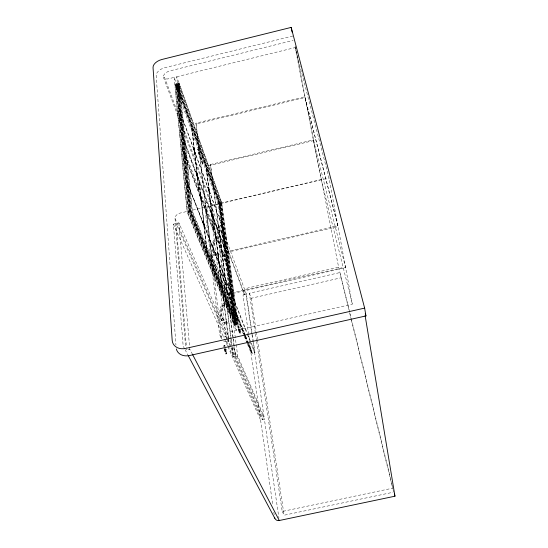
<?xml version="1.0" encoding="UTF-8"?>
<svg xmlns="http://www.w3.org/2000/svg" width="548" height="548" viewBox="0 0 548 548"><rect width="100%" height="100%" fill="white"/><g stroke="black" fill="none" stroke-linecap="round" stroke-linejoin="round"><path stroke-width="0.41" stroke-dasharray="2.74 2.06" d="M212.158 215.042C212.891 221.7 211.507 212.576 212.494 216.001A5.775 0.692 76.3 0 0 212.713 216.535L212.85 216.816M194.341 151.967A6.042 0.726 75.8 0 0 194.444 152.68L194.876 154.337M211.405 210.966L211.61 213.288L211.425 210.905L211.74 212.562A5.829 0.706 76.3 0 1 211.85 213.282M194.924 151.871L194.588 150.412A6.103 0.74 75.7 0 0 194.492 149.707L194.177 148.042L194.184 150.282L194.061 148.063L194.376 149.734A6.103 0.74 75.7 0 1 194.478 150.44L194.732 151.7M209.309 193.656C208.884 186.341 210.055 197.595 208.994 192.04A5.651 0.658 76.2 0 1 208.891 191.348M208.521 187.484L208.713 189.67L208.541 187.43L208.85 189.033A5.706 0.664 76.1 0 1 208.952 189.718M204.452 227.29A6.549 0.877 76.3 0 1 204.507 227.968L204.336 228.865L204.383 227.995A6.549 0.877 76.3 0 0 204.329 227.317L204.288 226.105L205.021 227.941L204.164 226.146L204.425 227.05M203.678 224.159L203.514 222.974A6.446 0.856 76.3 0 1 203.459 222.303L203.63 221.426L203.582 222.276A6.446 0.856 76.3 0 0 203.637 222.947L203.801 224.132L202.596 221.803M218.707 259.567L219.166 262.129L218.707 259.56L218.577 260.471A6.035 0.76 76.8 0 0 218.645 261.136L218.81 262.28L218.762 261.108A6.035 0.76 76.8 0 1 218.693 260.444L218.59 259.594M216.172 239.01A5.973 0.733 76.5 0 1 216.234 239.634L216.22 240.462L216.344 239.606A5.973 0.733 76.5 0 0 216.289 238.983L216.008 237.907L216.145 238.784M197.02 176.031A6.172 0.774 75.9 0 0 197.122 176.778L197.575 178.497L197.246 176.751A6.172 0.774 75.9 0 1 197.136 176.004L180.607 131.164L227.776 255.868L236.9 324.005L236.229 324.156L189.855 211.179L190.67 210.987L236.9 324.005M215.48 233.571L215.919 236.03L215.48 233.564L215.35 234.393A5.891 0.719 76.5 0 0 215.412 235.017L215.57 236.113L215.522 234.989A5.891 0.719 76.5 0 1 215.46 234.366L215.371 233.592M197.335 175.47L197.602 175.812L197.259 174.312A6.24 0.781 75.8 0 0 197.157 173.572L196.828 171.846L196.848 174.243L196.711 171.867L197.04 173.6A6.24 0.781 75.8 0 1 197.143 174.339L197.212 175.182M228.427 339.048L212.11 207.466L212.329 205.89L164.585 77.467A1.206 0.726 -19.2 0 1 163.359 77.015A7.254 4.377 -18.9 0 1 169.942 70.877L293.159 40.436M239.435 329.163C237.873 327.505 239.127 332.704 240.14 331.513M239.558 331.704L238.668 328.821M227.009 324.074L227.16 322.875C220.823 321.471 219.727 309.079 224.968 305.716L224.447 304.483C218.083 308.332 219.036 322.957 227.009 324.074L226.639 321.655C220.44 320.306 220.289 310.394 222.755 305.647M218.631 256.717L218.275 254.382C212.412 253.457 211.453 242.154 216.357 239.36L216.015 238.449C209.391 241.668 211.24 255.895 218.631 256.717L218.275 254.382M225.995 350.014C226.584 352.919 224.817 350.227 224.735 348.624M218.803 262.732L219.488 266.835L219.618 265.917A6.124 0.781 76.7 0 0 219.549 265.246C218.782 262.307 221.043 268.568 219.816 264.472A6.09 0.774 76.8 0 0 219.577 263.807L219.255 263.088M219.488 266.842L219.501 265.944A6.124 0.781 76.7 0 0 219.433 265.273M212.343 217.433L212.021 215.761A5.775 0.692 76.4 0 1 211.912 215.035M209.418 193.629L209.103 192.012A5.651 0.658 76.2 0 1 209 191.321M201.267 199.362L201.417 200.472A6.391 0.822 76 0 1 201.465 201.102L201.294 201.917L201.349 201.13A6.391 0.829 76 0 0 201.294 200.5L201.137 199.369L202.198 201.596L201.143 199.383M200.458 195.698L200.63 194.903L200.582 195.67A6.295 0.801 76.1 0 0 200.63 196.294L200.787 197.417L199.938 195.568L200.78 197.403M239.127 330.759L239.538 330.396M239.681 330.663L240.086 331.567M224.44 348.631L224.872 350.323L225.694 350.254L226.16 351.323M225.536 351.501L225.009 350.405M222.824 305.613L224.598 304.667L224.968 305.716M224.598 304.667L224.077 303.434C217.967 306.503 219.597 315.593 222.063 320.703M213.562 252.806C212.131 248.621 211.61 241.764 216.515 239.736L216.857 240.654C211.966 243.449 212.925 254.731 218.775 255.663M292.879 35.997L164.934 67.651A9.631 5.788 -19.1 0 0 156.153 75.782L175.942 345.014M235.051 324.279L219.09 203.493L219.686 203.356L235.729 324.128L235.051 324.279L188.574 211.686L176.059 84.255L176.757 84.084L219.741 203.534L214.624 204.685A3.041 2.158 -19.5 0 1 211.405 203.205A1.014 0.719 -19.7 0 1 210.336 202.719L210.562 201.137L208.199 201.698A4.062 2.877 -19.9 0 0 204.623 205.507L219.556 334.164A4.644 3.733 -24 0 0 224.488 336.931L226.742 336.424A4.658 3.768 -23.5 0 1 230.763 331.629L236.373 330.369L219.549 203.52L174.127 77.398L168.277 78.837A3.631 2.192 -19 0 1 164.585 77.467M176.703 76.761L295.139 47.573L329.033 177.97L352.378 304.188L238.846 329.807L190.04 210.747L176.703 76.761L221.714 203.013L321.149 179.566L295.139 47.573M179.045 83.015L175.305 83.933L174.983 84.556L187.306 212.398L233.955 324.759L234.503 325.122L238.106 324.306L192.095 211.275L179.045 83.015L221.659 202.589L238.846 329.807M176.12 84.406L176.826 84.234M177.99 83.947L190.752 211.172L189.937 211.364L177.292 84.118L177.99 83.947L220.673 203.123L236.852 323.875L236.174 324.026M175.846 84.57L179.128 83.762M176.429 85.481L175.155 85.255L217.994 203.452L233.797 324.115L234.791 323.395L218.926 203.233M178.299 85.015L179.47 84.728L192.369 211.199L237.716 322.738L236.592 322.991L191.012 211.514L178.271 84.721M193.314 147.823L194.458 151.152L197.04 174.661L194.458 151.152L178.319 107.422M216.255 266.712A116.84 72.117 0.2 0 0 211.261 254.361L216.255 266.712L216.713 270.513L211.713 258.19L195.889 123.184L304.832 96.763L337.89 225.838L211.336 255.19L211.638 255.923L338.034 226.619L304.996 97.578L196.163 123.958L211.638 255.923M192.074 128.643L194.533 151.234M183.402 138.425L182.655 138.61L227.146 256.019L227.776 255.868M193.307 148.371L194.458 151.94A6.042 0.726 75.8 0 0 194.554 152.652L194.759 154.358M193.444 148.042L193.677 148.542A6.103 0.74 75.7 0 1 193.924 149.159L194.177 149.426M194.115 149.864L194.3 150.255M193.259 147.755L193.56 148.57A6.103 0.74 75.7 0 1 193.807 149.186L194.259 150.042M197.266 175.161L194.848 151.673M194.752 152.111L195.122 153.187A6.042 0.726 75.7 0 0 195.369 153.796L195.663 154.591M195.088 152.33L195.417 153.714M194.732 152.748L195.013 153.214A6.042 0.726 75.7 0 0 195.259 153.824M210.466 164.496L313.333 139.911L345.63 267.684L227.345 294.728L210.466 164.496L227.345 294.728M208.425 165.736L313.477 140.631M206.315 168.209L209.37 191.074L209.137 190.766M195.917 171.764L196.54 173.785L195.972 171.819M196.253 172.332L196.335 172.51A6.24 0.788 75.9 0 1 196.581 173.12L196.869 173.558M196.999 175.819L196.513 174.065L197.068 175.148L198.835 190.738L197.095 175.155M196.951 175.175L197.328 175.168M197.355 176.346L197.444 176.997L197.472 176.319M197.773 176.264L198.301 178.49M197.39 176.566L197.698 177.216A6.172 0.767 75.9 0 0 197.944 177.819L198.362 178.374M215.919 236.03L215.754 236.517L184.21 154.673L200.917 198.403L203.877 224.605L186.902 181.854L203.979 225.146L204.336 228.865M199.075 182.039L200.897 197.876M207.795 187.484L208.261 188.108A5.706 0.664 76.2 0 1 208.48 188.656L208.822 189.642M207.87 187.759L208.158 188.135A5.706 0.664 76.2 0 1 208.37 188.683L208.87 191.142M208.11 188.567L208.459 189.293L208.137 188.272M199.027 191.245L197.321 175.655L211.843 214.165L213.761 229.482M208.576 189.957L209.185 190.608M208.918 190.046L206.178 167.743L213.898 229.941L212.049 214.611L225.18 249.347M208.815 190.54L209.062 189.697A5.706 0.664 76.1 0 0 208.959 189.005L208.651 187.409M209.309 190.896L222.111 226.105L178.278 106.956L178.285 107.435M209.521 191.478L210.144 193.526L209.795 192.889A5.651 0.651 76.1 0 1 209.576 192.348L209.507 192.156M209.233 191.999L209.199 191.588M199.602 195.033L200.143 196.807A6.336 0.808 76 0 0 200.41 197.568L201.294 201.917M200.698 195.204L200.958 197.492L200.63 194.903M200.438 196.78L200.506 196.321M201.082 197.465L201.308 199.034M200.774 198.431L201.424 199.006M200.78 198.561L200.534 197.54A6.336 0.808 76 0 1 200.26 196.78L199.808 195.314M204.329 225.714L201.15 198.897L215.816 237.031L215.48 236.298A5.918 0.719 76.5 0 1 215.241 235.619L214.754 233.996L215.124 235.647A5.918 0.726 76.5 0 0 215.371 236.325L216.213 240.456M200.849 199.335L201.417 201.89M201.513 199.219A6.35 0.815 76.1 0 1 201.78 199.972L202.191 201.753L201.657 199.999A6.35 0.822 76.1 0 0 201.39 199.246M218.631 202.548L221.413 201.897M218.33 203.376L221.659 202.589M177.292 84.118L220.077 203.26L220.673 203.123M236.373 330.369L187.026 211.453L180.169 213.069A5.72 4.055 -21.9 0 0 175.031 218.474L185.656 347.281M188.19 211.158L329.033 177.97M212.329 205.89L209.987 206.445A4.028 2.87 -19.9 0 0 206.438 210.24L221.502 338.486A4.603 3.72 -24.1 0 0 221.769 339.424L219.823 335.102M188.574 211.686L189.389 211.494L235.729 324.128M187.745 212.295L192.369 211.199M210.535 209.685L216.659 225.906L218.556 225.461L226.358 286.152L224.331 286.618L218.015 270.979L210.535 209.685L212.48 209.226L218.597 225.749M210.795 211.131L211.61 213.973L210.685 211.158L211.151 211.747A5.836 0.706 76.3 0 1 211.377 212.281L211.713 213.247M211.823 213.672L208.939 190.512L194.609 151.673M209.144 190.957L211.802 215.063A5.775 0.692 76.4 0 0 211.912 215.789L212.227 217.453M211.98 214.241L212.281 214.672L211.877 213.494M184.635 348.857L183.436 346.596A6.501 5.172 -27.4 0 1 183.107 345.274L173.387 224.166L178.895 222.878L231.701 344.178M212.432 215.076L213.069 217.138L212.727 216.344M203.794 224.111L202.719 221.776L203.15 223.605A6.487 0.863 76.3 0 0 203.424 224.358L203.788 225.194M203.698 221.741L203.972 224.132L203.63 221.426M213.994 221.406L215.96 236.955L229.174 271.26M204.123 224.344L204.048 225.084L204.096 224.105M203.794 225.344L186.964 182.409M204.171 225.646L207.322 253.827L204.171 225.646L218.94 263.307M203.87 226.166L204.459 228.838M204.171 225.07L204.534 225.899A6.508 0.87 76.4 0 1 204.808 226.646L205.233 228.454L204.685 226.68A6.508 0.87 76.4 0 0 204.411 225.934M253.347 341.685L246.305 293.934L221.029 225.694L218.755 226.228A1.569 1.144 -19.9 0 0 217.385 227.728L224.947 287.323L244.49 335.739M214.974 234.291L215.686 236.085L214.795 234.208M215.946 236.25L229.242 271.76M215.987 237.476L219.207 263.129L232.585 296.838M216.015 237.928L217.042 239.949L216.563 238.346A5.939 0.726 76.6 0 0 216.323 237.668L216.008 236.928M207.123 253.34L203.938 225.153M218.926 262.239L217.871 260.259L218.371 261.896A6.069 0.767 76.7 0 0 218.611 262.567L218.686 262.759M218.029 260.252L218.275 260.622M219.166 262.129L219.138 263.102L247.038 333.588M219.193 262.362L219.001 262.698L204.109 225.098L201.15 198.897M218.947 263.444L218.878 262.903M219.406 265.04L219.385 264.115M219.693 265.273L219.912 265.746M220.31 266.088L219.7 264.499A6.09 0.774 76.8 0 0 219.46 263.835M218.015 270.979L220.091 270.5L226.358 286.152M247.367 343.904L250.902 352.631L260.026 416.172A1.575 1.377 -26.4 0 0 261.745 417.22L264.033 416.72L237.688 355.974L233.215 356.878L226.694 342.178L218.131 271.966L220.214 271.486L226.482 287.125L235.38 356.392L228.927 341.678L228.509 338.294M224.947 287.323L225.954 287.09L245.415 335.534M218.131 271.966L224.454 287.59L226.482 287.125M245.086 335.76L225.591 287.33L225.701 288.214L229.126 287.426L247.395 333.506M222.652 291.18L219.275 263.67L232.66 297.365M295.139 46.094L338.623 267.191L248.559 287.789A5.24 4.11 -19.9 0 0 244.093 293.029L244.292 294.399A1.397 1.103 -20.4 0 0 243.072 295.804L249.518 340.582M227.078 294.077L345.5 267.006M246.305 293.934L243.949 294.475A1.397 1.103 -20.5 0 0 242.75 295.879M255.368 332.992L249.381 293.235L339.945 272.555L349.35 311.874M249.381 293.235L251.217 298.27L340.979 277.815M235.469 323.245L235.914 323.142L219.919 203L177.6 85.193L177.134 85.303L219.522 203.096L235.469 323.245L189.656 211.836L177.1 85.008M234.688 324.382L237.846 323.669M238.25 326.663L238.825 326.533M239.318 330.506L239.956 330.629M239.476 331.622L240.038 331.465M239.86 333.766L240.435 333.636M226.694 342.178L228.927 341.678M223.974 345.493L224.659 345.343M224.865 349.117L225.55 348.966L226.016 350.008M225.283 350.042L225.968 349.884M224.988 350.446L225.673 350.288L225.112 348.59M225.44 351.357L226.139 351.241M225.892 353.981L226.577 353.83M244.812 336.534L251.224 352.412L252.114 352.206L252.258 353.179L248.429 343.658M250.902 352.631L251.799 352.426L251.916 353.255L254.95 352.576L253.471 342.527M227.934 346.754L260.595 420.145L264.41 419.309L278.925 517.983M256.635 341.452L282.234 511.469L392.142 488.295M282.234 511.469L284.111 515.209L392.813 492.323M188.156 349.377L189.793 349.192L192.567 354.501M218.125 255.436L215.467 254.895L213.056 251.525M226.488 322.861L223.632 322.183L221.529 319.484M216.885 239.942L216.446 238.366A5.939 0.733 76.6 0 0 216.207 237.695M210.685 211.151L211.042 211.768A5.836 0.706 76.3 0 1 211.268 212.309L211.603 213.282M195.8 171.784L196.218 172.538A6.24 0.788 75.9 0 1 196.465 173.147L196.848 174.23M213.021 217.097L212.603 216.556A5.775 0.692 76.3 0 1 212.384 216.028L212.103 215.248M185.039 349.61L187.841 354.885M203.911 225.16L203.548 224.331A6.487 0.863 76.3 0 1 203.274 223.577L202.719 221.782M198.218 178.121L198.061 177.792A6.172 0.767 75.9 0 1 197.814 177.189M173.387 224.166L224.111 338.164M224.461 338.945L227.591 345.973M209.754 193.067L209.685 192.917A5.651 0.651 76.1 0 1 209.473 192.375L209.439 191.958M233.277 355.823L260.129 416.514M226.721 338.431L176.141 223.522L186.464 347.487M227.064 339.212L262.506 419.727L262.129 417.131L235.524 356.453L233.243 338.705M175.031 218.474L227.372 337.863M227.687 338.582L228.639 340.746L226.406 341.246A4.603 3.72 -24.1 0 1 223.118 340.856M233.064 347.309L264.41 419.309M222.351 317.751L223.358 320.094M226.639 321.655L227.16 322.875M234.791 323.395L188.848 212.028L176.401 85.18M235.914 323.142L190.204 211.706L177.566 84.892M239.455 329.156L239.894 330.376M239.544 329.581L239.914 330.492M247.045 343.11L224.584 287.563L231.023 338.486M245.737 336.328L248.292 342.678M248.607 343.473L252.114 352.206M245.237 335.725L225.954 287.09M245.559 336.52L248.107 342.863M245.408 336.554L247.963 342.904M248.285 343.699L251.799 352.426M225.701 288.214L244.888 335.808M245.203 336.595L251.916 353.255M220.049 270.178L226.317 285.83M247.71 334.301L254.95 352.576M247.354 334.383L249.881 340.74M250.196 341.534L254.608 352.652M204.137 225.653L219.063 263.239M216.015 238.449L216.857 240.654M163.414 77.2L212.11 207.466M219.131 226.139L244.614 294.324M244.292 294.399L218.775 226.228L233.133 337.856M198.177 152.207L202.89 165.147L202.527 162.119L197.828 149.166L198.177 152.207A104.627 74.864 3.8 0 1 202.89 165.147M197.616 176.997L197.321 176.134L197.575 176.531M176.059 84.255L219.145 203.678M193.999 149.378L194.156 149.823M195.889 123.184L196.163 123.958M224.077 303.434L224.447 304.483M196.746 173.558L196.896 173.997M194.855 152.776L194.704 152.344M239.517 330.403L239.195 328.848M218.063 260.519L218.488 261.869A6.069 0.767 76.7 0 0 218.727 262.54M239.976 330.622L240.134 331.41M321.149 179.566L352.378 304.188M338.623 267.191L392.156 484.802M392.361 485.631L392.971 488.117M349.549 312.703L351.186 319.354M351.391 320.183L392.834 488.823M393.032 489.659L393.649 492.152M211.535 210.884L211.85 212.535A5.829 0.699 76.3 0 1 211.96 213.261L212.035 214.097M200.63 197.218L200.561 196.773M251.217 298.27L256.204 331.191M256.334 332.033L257.361 338.787M257.485 339.63L284.111 515.209M255.491 333.835L256.512 340.603M245.984 294.009L251.902 334.225M252.025 335.061L253.012 341.76M253.135 342.603L264.033 416.72M249.641 341.425L251.224 352.412M260.595 420.145L272.842 505.462M273.815 512.222L274.178 514.757M221.508 202.623L237.716 322.738M220.515 202.856L236.592 322.991M220.077 203.26L236.229 324.156M221.029 225.694L229.126 287.426M228.742 287.515L237.688 355.974M231.133 339.328L231.989 346.124M232.099 346.966L233.174 355.453A1.788 1.473 -24.4 0 0 235.092 356.549M216.659 225.906L224.331 286.618M224.454 287.59L230.653 336.602M230.756 337.445L231.612 344.206M232.037 347.583L233.215 356.878M212.48 209.226L228.4 337.452M211.884 214.823L211.836 214.193M208.98 189.923L209.028 190.512M208.973 191.115L208.925 190.526M176.757 84.084L189.389 211.494M194.321 151.769L194.287 151.173M174.127 77.398L187.026 211.453M178.895 222.878L189.793 349.192L186.663 349.898L186.608 349.179M224.817 348.795A4.357 0.623 77.6 0 0 226.166 353.426A4.357 0.623 77.6 0 0 226.694 352.343L226.584 351.419A4.357 0.623 77.6 0 0 226.18 349.261M224.536 346.802A4.357 0.623 77.6 0 1 225.338 346.37M224.125 348.953A4.357 0.63 77.6 0 0 225.475 353.576A4.357 0.63 77.6 0 0 226.009 352.501L225.899 351.569A4.357 0.63 77.6 0 0 225.502 349.419M223.844 346.959A4.357 0.63 77.6 0 1 224.659 346.521M197.828 149.166A104.271 74.905 4 0 1 202.527 162.119M211.713 258.19A117.299 71.959 0.1 0 1 216.713 270.513M191.889 128.129L194.369 150.693L191.889 128.129M182.991 147.261L182.237 147.439L227.167 264.369L227.804 264.225L182.991 147.261M199.301 182.539L201.054 198.39L199.301 182.539M234.955 325.019L188.286 212.172L175.778 83.823L218.878 203.24L234.955 325.019M237.428 324.464L191.279 211.466L178.347 83.186L221.063 202.726L237.428 324.464M240.483 332.465L240.38 331.698A3.644 0.438 77.4 0 0 239.236 327.156A3.644 0.438 77.4 0 0 238.77 327.69L238.866 328.458A3.644 0.438 77.4 0 0 240.017 333.013A3.644 0.438 77.4 0 0 240.483 332.465M239.908 332.595L239.812 331.828A3.644 0.438 77.4 0 0 238.661 327.286A3.644 0.438 77.4 0 0 238.188 327.82L238.291 328.588A3.644 0.438 77.4 0 0 239.442 333.143A3.644 0.438 77.4 0 0 239.908 332.595"/><path stroke-width="0.82" d="M291.187 27.4L161.927 59.472A9.734 5.781 -19.1 0 0 153.036 67.623L172.195 340.397A13.262 10.481 -27.3 0 0 185.779 348.384L364.646 308.106L291.187 27.4L292.111 32.092M364.646 308.106L365.927 315.929L189.56 355.529A13.077 10.412 -27.5 0 1 176.34 348.946M274.541 517.291A4.329 4.042 -43 0 0 279.295 520.511L394.964 496.2L365.119 315.614M188.245 355.638L274.836 518.319M192.567 354.501L279.295 520.511M365.283 313.442L365.927 315.929M394.368 493.775L394.964 496.2"/></g></svg>
